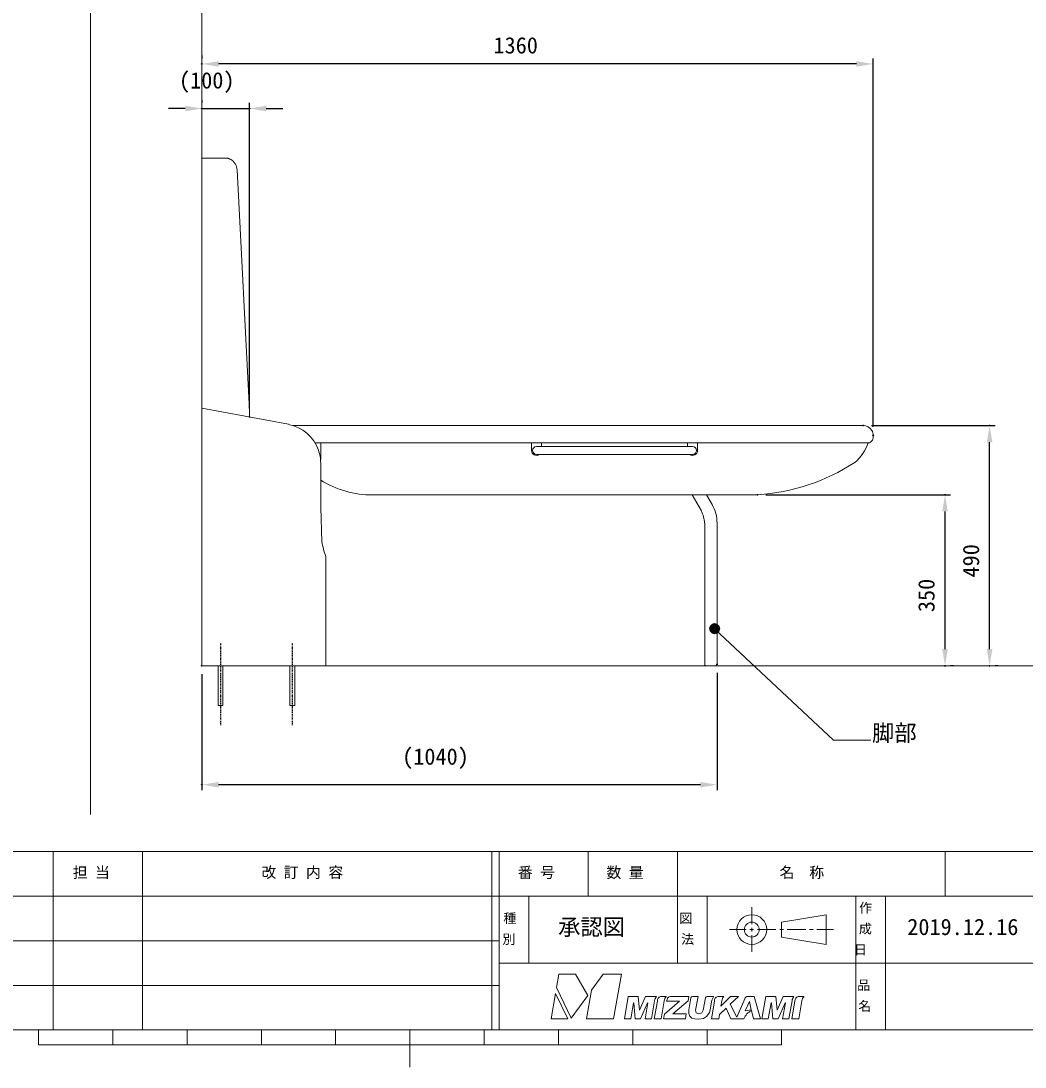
# Model space of a CAD drawing. Units: millimetres, scale not verified. Extents: x -203 to 203, y -143 to 143.
# Drawn here: x -52.4 to 82.8, y -143 to -2.2 of the extents above; entities that cross this region are included whole.
import ezdxf
from ezdxf.enums import TextEntityAlignment as Align

# ---------------------------------------------------------------- set-up
doc = ezdxf.new("R2010")
doc.units = ezdxf.units.MM
doc.header["$LTSCALE"] = 0.5
doc.header["$PDMODE"] = 32
doc.header["$PDSIZE"] = 0.1
doc.linetypes.add('USER1', pattern=[0.629921, 0.393701, -0.07874, 0.07874, -0.07874])
for name, color, linetype, lineweight in [('0-1_DIMENSION_LINES$02_DIMENSI', 7, 'Continuous', 25), ('0-3_図面_FORMAT$03_TEXT', 7, 'Continuous', 18), ('0-4_図面_FORMAT$01_WAKU$OUT_LINE', 6, 'Continuous', 18), ('0-5_図面_FORMAT$01_WAKU$SUB_LINE', 7, 'Continuous', 18), ('0-6_図面_FORMAT$02_LOGO$01_MZ_LO', 7, 'Continuous', 18), ('0-8_DIMENSION_LINES$03_LINES', 7, 'Continuous', 18), ('0-9_DIMENSION_LINES$01_CENTER_', 7, 'USER1', 25), ('0-A_DIMENSION_LINES$04_SUB_LIN', 4, 'Continuous', 18)]:
    doc.layers.add(name, color=color, linetype=linetype, lineweight=lineweight)
doc.layers.add('0-2_DEFPOINTS', color=7, linetype='Continuous')
doc.styles.add('ＭＳ ゴシック', font='')
doc.styles.get('ＭＳ ゴシック').set_extended_font_data('MS Gothic')

# ---------------------------------------------------------------- blocks, each defined once
blk = doc.blocks.new('D7')
at = {"layer": '0-1_DIMENSION_LINES$02_DIMENSI'}
for p, q in [((2792.9027, 1269.0292), (2817.75, 1269.0292)), ((2817, 1248.2495), (2817, 1266.7797)), ((2818.125, 1246), (2817.75, 1246))]:
    blk.add_line(p, q, dxfattribs=at)
for points in [[(2817.3749, 1266.7797), (2816.6251, 1266.7797), (2817, 1269.0292)], [(2816.6251, 1248.2495), (2817.3749, 1248.2495), (2817, 1246)]]:
    blk.add_solid(points, dxfattribs=at)
at = {"layer": '0-2_DEFPOINTS'}
for p in [(2791.7777, 1269.0292), (2817, 1269.0292), (2817, 1246)]:
    blk.add_point(p, dxfattribs=at)
at = {"layer": '0-1_DIMENSION_LINES$02_DIMENSI', "style": 'ＭＳ ゴシック'}
blk.add_text('350', height=2.199, rotation=90, dxfattribs=at).set_placement((2816.25, 1253.2289), align=Align.BOTTOM_LEFT)
blk = doc.blocks.new('D8')
at = {"layer": '0-1_DIMENSION_LINES$02_DIMENSI'}
for p, q in [((2807.1267, 1278.3426), (2823.75, 1278.3426)), ((2823, 1248.2495), (2823, 1276.0931)), ((2824.125, 1246), (2823.75, 1246))]:
    blk.add_line(p, q, dxfattribs=at)
for points in [[(2823.3749, 1276.0931), (2822.6251, 1276.0931), (2823, 1278.3426)], [(2822.6251, 1248.2495), (2823.3749, 1248.2495), (2823, 1246)]]:
    blk.add_solid(points, dxfattribs=at)
at = {"layer": '0-2_DEFPOINTS'}
for p in [(2806.0017, 1278.3426), (2823, 1278.3426), (2823, 1246)]:
    blk.add_point(p, dxfattribs=at)
at = {"layer": '0-1_DIMENSION_LINES$02_DIMENSI', "style": 'ＭＳ ゴシック'}
blk.add_text('490', height=2.199, rotation=90, dxfattribs=at).set_placement((2822.25, 1257.8856), align=Align.BOTTOM_LEFT)
blk = doc.blocks.new('D16')
at = {"layer": '0-1_DIMENSION_LINES$02_DIMENSI'}
for p, q in [((2717, 1322.125), (2717, 1321.75)), ((2714.7505, 1321), (2712.501, 1321)), ((2717, 1321), (2723.4008, 1321)), ((2723.4008, 1280.619), (2723.4008, 1321.75)), ((2725.6503, 1321), (2727.8998, 1321))]:
    blk.add_line(p, q, dxfattribs=at)
for points in [[(2714.7505, 1320.6251), (2714.7505, 1321.3749), (2717, 1321)], [(2725.6503, 1321.3749), (2725.6503, 1320.6251), (2723.4008, 1321)]]:
    blk.add_solid(points, dxfattribs=at)
at = {"layer": '0-2_DEFPOINTS'}
for p in [(2717, 1321), (2723.4008, 1321), (2723.4008, 1279.494)]:
    blk.add_point(p, dxfattribs=at)
at = {"layer": '0-1_DIMENSION_LINES$02_DIMENSI', "style": 'ＭＳ ゴシック'}
blk.add_text('(100)', height=2.199, dxfattribs=at).set_placement((2713.9147, 1323.0357), align=Align.BOTTOM_LEFT)
blk = doc.blocks.new('D17')
at = {"layer": '0-1_DIMENSION_LINES$02_DIMENSI'}
for p, q in [((2717, 1328.125), (2717, 1327.75)), ((2807.3224, 1278.1468), (2807.3224, 1327.75)), ((2805.0729, 1327), (2719.2495, 1327))]:
    blk.add_line(p, q, dxfattribs=at)
for points in [[(2719.2495, 1327.3749), (2719.2495, 1326.6251), (2717, 1327)], [(2805.0729, 1326.6251), (2805.0729, 1327.3749), (2807.3224, 1327)]]:
    blk.add_solid(points, dxfattribs=at)
at = {"layer": '0-2_DEFPOINTS'}
for p in [(2717, 1327), (2807.3224, 1277.0218)]:
    blk.add_point(p, dxfattribs=at)
at = {"layer": '0-1_DIMENSION_LINES$02_DIMENSI', "style": 'ＭＳ ゴシック'}
blk.add_text('1360', height=2.199, dxfattribs=at).set_placement((2756.2326, 1327.75), align=Align.BOTTOM_LEFT)
blk = doc.blocks.new('D20')
at = {"layer": '0-1_DIMENSION_LINES$02_DIMENSI'}
for p, q in [((2717, 1244.875), (2717, 1229.25)), ((2786.3251, 1245.0781), (2786.3251, 1229.25)), ((2784.0756, 1230), (2719.2495, 1230))]:
    blk.add_line(p, q, dxfattribs=at)
for points in [[(2719.2495, 1230.3749), (2719.2495, 1229.6251), (2717, 1230)], [(2784.0756, 1229.6251), (2784.0756, 1230.3749), (2786.3251, 1230)]]:
    blk.add_solid(points, dxfattribs=at)
at = {"layer": '0-2_DEFPOINTS'}
for p in [(2717, 1246), (2786.3251, 1246.2031), (2717, 1230)]:
    blk.add_point(p, dxfattribs=at)
at = {"layer": '0-1_DIMENSION_LINES$02_DIMENSI', "style": 'ＭＳ ゴシック'}
blk.add_text('(1040)', height=2.199, dxfattribs=at).set_placement((2743.9483, 1232.0357), align=Align.BOTTOM_LEFT)
blk = doc.blocks.new('_X61')
at = {"layer": '0-3_図面_FORMAT$03_TEXT', "style": 'ＭＳ ゴシック'}
for s, p in [('作', (2805.4374, 1212.4067)), ('成', (2805.4007, 1209.5955)), ('日', (2804.7409, 1206.7842))]:
    blk.add_text(s, height=1.283, dxfattribs=at).set_placement(p, align=Align.BOTTOM_LEFT)
blk = doc.blocks.new('_X60')
at = {"layer": '0-3_図面_FORMAT$03_TEXT', "style": 'ＭＳ ゴシック'}
for s, p in [('図', (2781.2433, 1211.0011)), ('法', (2781.4883, 1208.1899))]:
    blk.add_text(s, height=1.283, dxfattribs=at).set_placement(p, align=Align.BOTTOM_LEFT)
blk = doc.blocks.new('_X59')
at = {"layer": '0-3_図面_FORMAT$03_TEXT', "style": 'ＭＳ ゴシック'}
for s, p in [('種', (2757.5635, 1211.0011)), ('別', (2757.4515, 1208.1899))]:
    blk.add_text(s, height=1.283, dxfattribs=at).set_placement(p, align=Align.BOTTOM_LEFT)
blk = doc.blocks.new('_X58')
at = {"layer": '0-3_図面_FORMAT$03_TEXT', "style": 'ＭＳ ゴシック'}
for s, p in [('品', (2805.1749, 1202.0011)), ('名', (2805.3254, 1199.1899))]:
    blk.add_text(s, height=1.283, dxfattribs=at).set_placement(p, align=Align.BOTTOM_LEFT)
blk = doc.blocks.new('U65')
at = {"layer": '0-1_DIMENSION_LINES$02_DIMENSI', "color": 1}
for points in [[(2785.625, 1250.3505), (2785.3505, 1251.375), (2785.625, 1251.6495)], [(2786, 1250.25), (2785.625, 1251.6495), (2786, 1251.75)], [(2785.625, 1250.3505), (2785.625, 1251.6495), (2786, 1250.25)], [(2786, 1250.25), (2786, 1251.75), (2786.375, 1250.3505)], [(2786.375, 1250.3505), (2786, 1251.75), (2786.375, 1251.6495)], [(2786.375, 1250.3505), (2786.375, 1251.6495), (2786.6495, 1250.625)], [(2786.6495, 1250.625), (2786.375, 1251.6495), (2786.6495, 1251.375)], [(2785.3505, 1250.625), (2785.25, 1251), (2785.3505, 1251.375)], [(2785.3505, 1250.625), (2785.3505, 1251.375), (2785.625, 1250.3505)], [(2786.6495, 1250.625), (2786.6495, 1251.375), (2786.75, 1251)]]:
    blk.add_solid(points, dxfattribs=at)

msp = doc.modelspace()

# ---------------------------------------------------------------- linework, layer by layer
at = {"layer": '0-1_DIMENSION_LINES$02_DIMENSI', "color": 1, "lineweight": 18}
msp.add_lwpolyline([(41, -84), (57, -99), (62, -99)], dxfattribs=at)
at = {"layer": '0-3_図面_FORMAT$03_TEXT'}
for p, q in [((46, -123.75), (46, -121.5)), ((45.25, -124.5), (43, -124.5)), ((46.25, -124.5), (45.75, -124.5)), ((46, -124.75), (46, -124.25)), ((46, -127.5), (46, -125.25)), ((49.25, -124.5), (46.75, -124.5)), ((50.25, -124.5), (49.75, -124.5)), ((53.25, -124.5), (50.75, -124.5)), ((54.25, -124.5), (53.75, -124.5)), ((57, -124.5), (54.75, -124.5))]:
    msp.add_line(p, q, dxfattribs=at)
msp.add_lwpolyline([(56, -122.5), (50, -123.5), (50, -125.5), (56, -126.5)], close=True, dxfattribs=at)
for radius in [2, 1]:
    msp.add_circle((46, -124.5), radius, dxfattribs=at)
at = {"layer": '0-4_図面_FORMAT$01_WAKU$OUT_LINE'}
for p, q in [((198, -114), (-198, -114)), ((11, -114), (11, -138)), ((12, -114), (12, -138)), ((198, -120), (-78, -120)), ((-198, -138), (198, -138)), ((-50, -140), (-50, -138)), ((-40, -140), (-40, -138)), ((-30, -140), (-30, -138)), ((-20, -140), (-20, -138)), ((-10, -140), (-10, -138)), ((0, -138), (0, -143)), ((10, -140), (10, -138)), ((20, -140), (20, -138)), ((30, -140), (30, -138)), ((40, -140), (40, -138)), ((50, -140), (50, -138)), ((-50, -140), (50, -140))]:
    msp.add_line(p, q, dxfattribs=at)
at = {"layer": '0-5_図面_FORMAT$01_WAKU$SUB_LINE'}
for p, q in [((-48, -114), (-48, -138)), ((-36, -114), (-36, -138)), ((24, -114), (24, -120)), ((36, -129), (36, -114)), ((72, -114), (72, -120)), ((16, -129), (16, -120)), ((40, -120), (40, -129)), ((60, -138), (60, -120)), ((64, -138), (64, -120)), ((12, -126), (-78, -126)), ((12, -129), (144, -129)), ((12, -132), (-78, -132))]:
    msp.add_line(p, q, dxfattribs=at)
at = {"layer": '0-6_図面_FORMAT$02_LOGO$01_MZ_LO'}
for p, q in [((37.5368, -133.5001), (35.0653, -133.5001)), ((46.3372, -133.5001), (45.4679, -133.5001)), ((40.2333, -135.7779), (40.2903, -135.6677)), ((40.3739, -135.4237), (40.3965, -135.3012)), ((40.3965, -135.3012), (40.3965, -135.3012))]:
    msp.add_line(p, q, dxfattribs=at)
for points in [[(23.9185, -133.3532), (22.2811, -130.5), (20.052, -130.5), (19.7334, -132.3069), (21.6797, -136.412)], [(28.4519, -130.5), (26.0068, -130.5), (24.423, -132.6639), (23.7466, -136.5), (27.394, -136.5)], [(18.994, -136.5), (21.2213, -136.5), (19.5978, -133.0758)], [(45.1097, -135.4167), (45.6797, -134.1656), (45.9339, -135.2805)]]:
    msp.add_lwpolyline(points, close=True, dxfattribs=at)
for points in [[(33.1643, -133.5221), (33.1564, -133.5001), (31.6973, -133.5001), (30.8813, -135.3254), (30.7128, -133.5001), (29.3797, -133.5001), (28.8508, -136.5), (29.7077, -136.5), (30.085, -134.3718), (30.1212, -134.3718), (30.3134, -136.5), (31.0307, -136.5), (31.9772, -134.3718)], [(34.4907, -133.528), (34.4785, -133.5001), (33.7311, -133.5001)], [(34.5924, -133.8998), (34.52, -134.1359), (36.248, -134.138), (34.2351, -135.8723), (34.125, -136.5), (37.0697, -136.5), (37.1838, -135.8537), (35.3578, -135.8512), (37.4305, -134.0987), (37.5368, -133.5001)], [(37.8062, -133.6918), (37.5241, -135.2886), (37.5207, -135.7942), (37.6572, -136.1388), (37.9298, -136.3967), (38.3411, -136.5181), (38.8134, -136.5486), (39.4797, -136.4487), (39.8948, -136.201), (40.2275, -135.7892)], [(39.7553, -133.6956), (39.4664, -135.331), (39.2624, -135.7153), (38.8631, -135.8509), (38.5099, -135.7132), (38.4414, -135.331), (38.7636, -133.5001), (38.0482, -133.5001)], [(40.8635, -133.5423), (40.8489, -133.5001), (40.7137, -133.5065), (40.0021, -133.5001)], [(40.3988, -135.2886), (40.6262, -134.0012), (40.8635, -133.5423)], [(42.2217, -133.528), (42.2092, -133.5001), (41.4125, -133.5001)], [(45.0487, -133.8322), (43.9945, -136.289), (43.107, -134.5303), (44.1923, -133.5001), (43.1434, -133.5001), (41.8365, -134.8052), (41.959, -134.0946)], [(45.9654, -135.4039), (46.2447, -136.5), (47.188, -136.5), (46.3372, -133.5001)], [(51.6741, -133.5221), (51.6663, -133.5001), (50.2071, -133.5001), (49.3912, -135.3254), (49.2227, -133.5001), (47.8896, -133.5001), (47.3606, -136.5), (48.2176, -136.5), (48.5948, -134.3718), (48.631, -134.3718), (48.8233, -136.5), (49.5406, -136.5), (50.4871, -134.3718)], [(53.0005, -133.528), (52.9883, -133.5001), (52.241, -133.5001)], [(32.0194, -134.3718), (31.6421, -136.5), (32.493, -136.5), (32.9191, -134.0808)], [(33.2994, -134.1367), (32.8831, -136.5), (33.7988, -136.5), (34.2223, -134.0946)], [(40.9871, -134.1367), (40.5715, -136.5), (41.5368, -136.5), (41.5384, -136.5), (41.5439, -136.5), (41.6443, -135.9188), (42.5284, -135.0795), (43.1843, -136.5), (44.9459, -136.5)], [(50.5292, -134.3718), (50.152, -136.5), (51.0029, -136.5), (51.429, -134.0808)], [(51.8093, -134.1367), (51.3929, -136.5), (52.3087, -136.5), (52.7322, -134.0946)]]:
    msp.add_lwpolyline(points, dxfattribs=at)
for centre, radius, start, end in [((33.7742, -134.1229), 0.8561, 135.436, 177.18162), ((33.898, -134.0779), 0.6015, 106.10853, 185.61083), ((35.2047, -134.2131), 0.9895, 136.18472, 173.12017), ((35.0741, -133.9901), 0.4901, 91.03463, 169.38909), ((38.0431, -133.7422), 0.2422, 88.80192, 167.99496), ((39.9968, -133.7469), 0.2469, 88.77298, 167.99431), ((41.5809, -134.073), 0.5972, 106.38228, 186.12371), ((42.933, -134.202), 0.9799, 136.54508, 173.70767), ((45.4594, -133.9198), 0.4199, 88.83548, 167.9571), ((52.2841, -134.1229), 0.8561, 135.436, 177.18162), ((52.4079, -134.0779), 0.6015, 106.10853, 185.61083), ((53.7145, -134.2131), 0.9895, 136.18472, 173.12017), ((31.9983, -134.363), 0.0228, 337.38667, 202.61333), ((50.5082, -134.363), 0.0228, 337.38667, 202.61333), ((38.9196, -135.0984), 1.4791, 332.15939, 332.65034), ((39.5102, -135.2642), 0.8783, 332.65034, 349.54143), ((38.5515, -134.9606), 1.8762, 349.54143, 349.93236), ((46.8386, -137.2383), 2.0316, 115.4544, 158.69079)]:
    msp.add_arc(centre, radius, start, end, dxfattribs=at)
at = {"layer": '0-8_DIMENSION_LINES$03_LINES'}
for p, q in [((-43, 133), (-43, -109)), ((-28, -20.6573), (-24.918, -20.6573)), ((-28, -20.6573), (-28, -63.0582)), ((-28, -20.9957), (-28, -64.3113)), ((22.6984, -56.6574), (-15.7401, -56.6574)), ((61.0017, -56.6574), (20.9035, -56.6574)), ((15.4848, -58.9943), (-12.76, -58.9943)), ((0.8884, -58.9943), (-12.76, -58.9943)), ((-12.0149, -61.2295), (-12.0149, -58.9943)), ((61.6451, -58.9943), (15.4848, -58.9943)), ((61.6451, -58.9943), (20.9035, -58.9943)), ((62.3224, -57.9782), (62.3224, -58.3169)), ((17.0308, -59.4856), (38.0308, -59.4856)), ((-12.0149, -61.7374), (-12.0149, -67.6641)), ((38.0308, -60.5456), (17.0308, -60.5456)), ((-5.0044, -65.9708), (46.7777, -65.9708)), ((37.9723, -65.9708), (39.2254, -68.1382)), ((39.9027, -65.9708), (40.6478, -67.2915)), ((-12.0149, -67.6641), (-11.8455, -72.304)), ((39.6657, -87.4762), (39.6657, -69.7976)), ((41.3251, -87.4762), (41.3251, -69.7976)), ((-11.3376, -74.3018), (-11.3376, -74.3696)), ((-11.3376, -74.3696), (-11.3376, -89)), ((39.6657, -88.7969), (39.6657, -87.4762)), ((41.3251, -87.4762), (41.3251, -88.7969)), ((41.1557, -89), (39.835, -89))]:
    msp.add_line(p, q, dxfattribs=at)
for points in [[(167, -89), (-28, -89), (-28, 111)], [(-24.918, -20.6573), (-24.8611, -20.6582), (-24.8046, -20.6609), (-24.7485, -20.6653), (-24.693, -20.6714), (-24.638, -20.6793), (-24.5836, -20.689), (-24.5299, -20.7003), (-24.4767, -20.7134), (-24.4243, -20.7281), (-24.3726, -20.7445), (-24.3217, -20.7625), (-24.2716, -20.7822), (-24.2223, -20.8036), (-24.1739, -20.8266), (-24.1264, -20.8512), (-24.103, -20.864), (-24.0799, -20.8773), (-24.057, -20.891), (-24.0344, -20.9051), (-24.012, -20.9196), (-23.9899, -20.9345), (-23.968, -20.9497), (-23.9464, -20.9654), (-23.9251, -20.9814), (-23.9041, -20.9978), (-23.8833, -21.0146), (-23.8629, -21.0318), (-23.8427, -21.0494), (-23.8229, -21.0674), (-23.8033, -21.0857), (-23.7841, -21.1044), (-23.7651, -21.1235), (-23.7465, -21.143), (-23.7282, -21.1628), (-23.7102, -21.183), (-23.6926, -21.2036), (-23.6753, -21.2245), (-23.6583, -21.2458), (-23.6417, -21.2675)], [(-23.6417, -21.2675), (-23.6255, -21.2895), (-23.6096, -21.3119), (-23.594, -21.3347), (-23.5788, -21.3578), (-23.564, -21.3813), (-23.5496, -21.4051), (-23.5355, -21.4293), (-23.5218, -21.4538), (-23.5085, -21.4787), (-23.4956, -21.504)], [(-23.2586, -22.2489), (-21.5992, -54.6593), (-21.5992, -55.506)], [(-16.3498, -56.4879), (-28, -54.3206), (-28, -89), (-11.3376, -89)], [(17.6975, -59.4856), (17.6975, -58.9943), (16.3642, -58.9943), (16.3642, -60.0156)], [(37.3642, -59.4856), (37.3642, -58.9943), (38.6975, -58.9943), (38.6975, -60.0156)], [(41.2142, -88.9555), (41.2138, -88.9559), (41.2134, -88.9563), (41.2129, -88.9566), (41.2124, -88.9569), (41.212, -88.9573), (41.2115, -88.9576), (41.211, -88.9579), (41.2105, -88.9582), (41.21, -88.9585), (41.209, -88.9591), (41.208, -88.9596), (41.2069, -88.9601), (41.2058, -88.9606), (41.2047, -88.9611), (41.2035, -88.9615), (41.2024, -88.9619), (41.2012, -88.9623), (41.1999, -88.9626), (41.1987, -88.963), (41.1974, -88.9633), (41.1961, -88.9636), (41.1948, -88.9638), (41.1921, -88.9643), (41.1893, -88.9647), (41.1865, -88.9651), (41.1836, -88.9654), (41.1806, -88.9656), (41.1746, -88.9659), (41.1684, -88.966), (41.1557, -88.9661)], [(41.2235, -88.9325), (41.2235, -88.934), (41.2234, -88.9355), (41.2234, -88.9363), (41.2233, -88.937), (41.2232, -88.9377), (41.2232, -88.9384), (41.2231, -88.9391), (41.2229, -88.9398), (41.2228, -88.9404), (41.2227, -88.9411), (41.2225, -88.9417), (41.2224, -88.9423), (41.2222, -88.943), (41.222, -88.9436), (41.2218, -88.9442), (41.2216, -88.9448), (41.2214, -88.9453), (41.2212, -88.9459), (41.221, -88.9465), (41.2207, -88.947), (41.2205, -88.9475), (41.2202, -88.9481), (41.2199, -88.9486), (41.2196, -88.9491), (41.2193, -88.9496), (41.219, -88.9501), (41.2187, -88.9505), (41.2184, -88.951), (41.2181, -88.9515), (41.2177, -88.9519), (41.2174, -88.9524), (41.217, -88.9528), (41.2166, -88.9532), (41.2163, -88.9536), (41.2159, -88.954), (41.2155, -88.9544), (41.2151, -88.9548), (41.2146, -88.9552), (41.2142, -88.9555)]]:
    msp.add_lwpolyline(points, dxfattribs=at)
for centre, radius, start, end in [((-24.647, -22.2805), 1.3888, 1.30197, 33.99653), ((-17.3214, -61.7335), 5.3015, 19.35729, 79.44012), ((61.0213, -57.9417), 1.2844, 28.2076, 90.87449), ((61.0242, -57.9755), 1.2982, 359.88333, 29.58205), ((55.6136, -56.8033), 6.449, 311.46766, 340.13872), ((61.6581, -58.4226), 0.5718, 268.69936, 304.72479), ((61.6669, -58.3188), 0.6555, 298.91354, 0.16855), ((-17.2243, -61.7318), 5.2094, 359.93756, 19.69301), ((17.0308, -60.0156), 0.6667, 180, 307.34474), ((17.0308, -60.0156), 0.53, 90, 270), ((38.0308, -60.0156), 0.6667, 232.65526, 0), ((38.0308, -60.0156), 0.53, 270, 90), ((45.1596, -39.2135), 26.8061, 273.46062, 303.23198), ((-5.042, -52.8394), 13.1653, 238.01876, 270.16364), ((36.3582, -69.7954), 4.9669, 359.97453, 30.27269), ((36.0615, -69.8567), 3.5708, 0.94919, 28.76967), ((-2.106, -70.8327), 9.85, 188.5902, 200.41118), ((39.7893, -88.8122), 0.1245, 172.94215, 223.92774), ((39.838, -88.7905), 0.1756, 217.98068, 269.02919), ((41.1832, -88.7964), 0.1419, 286.51059, 359.82418)]:
    msp.add_arc(centre, radius, start, end, dxfattribs=at)
at = {"layer": '0-9_DIMENSION_LINES$01_CENTER_'}
for p, q in [((-25.4938, -86), (-25.4938, -97)), ((-15.8418, -86), (-15.8418, -97))]:
    msp.add_line(p, q, dxfattribs=at)
at = {"layer": '0-A_DIMENSION_LINES$04_SUB_LIN'}
for points in [[(-25.1604, -89), (-25.1604, -94.3333), (-25.8271, -94.3333), (-25.8271, -89)], [(-15.5085, -89), (-15.5085, -94.3333), (-16.1752, -94.3333), (-16.1752, -89)]]:
    msp.add_lwpolyline(points, dxfattribs=at)

# ---------------------------------------------------------------- block references
at = {"layer": '0-1_DIMENSION_LINES$02_DIMENSI'}
for name in ['D17', 'D16', 'D8', 'D7', 'U65', 'D20']:
    msp.add_blockref(name, (-2745, -1335), dxfattribs=at)
at = {"layer": '0-3_図面_FORMAT$03_TEXT'}
for name in ['_X61', '_X59', '_X60', '_X58']:
    msp.add_blockref(name, (-2745, -1335), dxfattribs=at)

# ---------------------------------------------------------------- texts
at = {"layer": '0-1_DIMENSION_LINES$02_DIMENSI', "style": 'ＭＳ ゴシック'}
msp.add_text('脚部', height=2.199, dxfattribs=at).set_placement((62.1844, -99.7895), align=Align.BOTTOM_LEFT)
at = {"layer": '0-3_図面_FORMAT$03_TEXT', "style": 'ＭＳ ゴシック'}
for s, height, p in [('担 当', 1.466, (-45.3714, -117.9799)), ('改 訂 内 容', 1.466, (-19.9835, -117.964)), ('番 号', 1.466, (14.5112, -117.9799)), ('数 量', 1.466, (26.4452, -117.9799)), ('名\u3000称', 1.466, (49.7337, -117.9799)), ('承認図', 2.199, (19.9406, -125.9023)), ('2019.12.16', 2.199, (66.9137, -125.8936))]:
    msp.add_text(s, height=height, dxfattribs=at).set_placement(p, align=Align.BOTTOM_LEFT)

doc.saveas('drawing.dxf')
